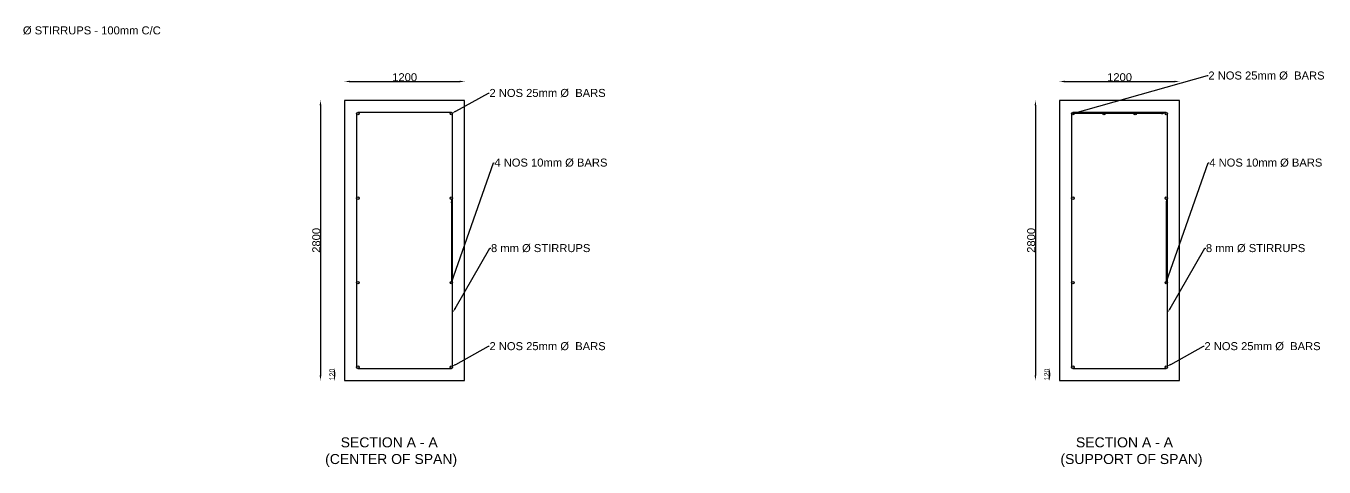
# Model space of a CAD drawing. Header units: millimetres. Extents: x 36927 to 74952, y 535 to 7838.
# Drawn here: x 61977 to 74952, y 1232 to 5641 of the extents above; entities that cross this region are included whole.
import ezdxf
from ezdxf import colors
from ezdxf.entities.mleader import LeaderData, LeaderLine
from ezdxf.math import Vec2, Vec3

# ---------------------------------------------------------------- set-up
doc = ezdxf.new("R2010")
doc.units = ezdxf.units.MM
doc.header["$LTSCALE"] = 50
doc.styles.get("Standard").update_dxf_attribs({"font": 'arial.ttf'})
doc.dimstyles.new('ISO-25', dxfattribs={"dimtxt": 2.5, "dimasz": 2.5, "dimexe": 1.25, "dimexo": 0.625, "dimtad": 1, "dimtxsty": 'Standard', "dimcen": 2.5, "dimadec": 0, "dimazin": 0, "dimtfac": 1, "dimtmove": 0, "dimatfit": 3, "dimfxl": 1, "dimarcsym": 0})

# ---------------------------------------------------------------- blocks, each defined once
blk = doc.blocks.new('*D39')
at = {"color": 0, "lineweight": -2, "transparency": 16777216}
for p, q in [((65162, 5087), (65162, 5087)), ((65212, 5086), (66312, 5086)), ((66362, 5087), (66362, 5087))]:
    blk.add_line(p, q, dxfattribs=at)
at = {"color": 0, "transparency": 16777216}
for points in [[(65212, 5094), (65212, 5078), (65162, 5086)], [(66312, 5094), (66312, 5078), (66362, 5086)]]:
    blk.add_solid(points, dxfattribs=at)
at = {"layer": 'Defpoints', "color": 0, "transparency": 16777216}
for p in [(65162, 5086), (66362, 5086), (66362, 5086)]:
    blk.add_point(p, dxfattribs=at)
at = {"color": 0, "transparency": 16777216, "insert": (65762, 5128), "char_height": 80, "attachment_point": 5}
blk.add_mtext('1200', dxfattribs=at)
blk = doc.blocks.new('*D40')
at = {"color": 0, "lineweight": -2, "transparency": 16777216}
for p, q in [((64921, 4898), (64922, 4898)), ((64921, 4848), (64921, 2148)), ((64921, 2098), (64922, 2098))]:
    blk.add_line(p, q, dxfattribs=at)
at = {"color": 0, "transparency": 16777216}
for points in [[(64912, 4848), (64929, 4848), (64921, 4898)], [(64912, 2148), (64929, 2148), (64921, 2098)]]:
    blk.add_solid(points, dxfattribs=at)
at = {"layer": 'Defpoints', "color": 0, "transparency": 16777216}
for p in [(64921, 4898), (64921, 2098), (64921, 2098)]:
    blk.add_point(p, dxfattribs=at)
at = {"color": 0, "transparency": 16777216, "insert": (64879, 3498), "char_height": 80, "attachment_point": 5, "rotation": 90}
blk.add_mtext('2800', dxfattribs=at)
blk = doc.blocks.new('*D41')
at = {"color": 0, "lineweight": -2, "transparency": 16777216}
for p, q in [((65062, 2218), (65062, 2218)), ((65061, 2168), (65061, 2148)), ((65062, 2098), (65062, 2098))]:
    blk.add_line(p, q, dxfattribs=at)
at = {"color": 0, "transparency": 16777216}
for points in [[(65053, 2168), (65070, 2168), (65061, 2218)], [(65053, 2148), (65070, 2148), (65061, 2098)]]:
    blk.add_solid(points, dxfattribs=at)
at = {"layer": 'Defpoints', "color": 0, "transparency": 16777216}
for p in [(65061, 2218), (65061, 2098), (65061, 2098)]:
    blk.add_point(p, dxfattribs=at)
at = {"color": 0, "transparency": 16777216, "insert": (65035, 2158), "char_height": 50, "attachment_point": 5, "rotation": 90}
blk.add_mtext('120', dxfattribs=at)
blk = doc.blocks.new('*D36')
at = {"color": 0, "lineweight": -2, "transparency": 16777216}
for p, q in [((72308, 5087), (72308, 5087)), ((72358, 5086), (73458, 5086)), ((73508, 5087), (73508, 5087))]:
    blk.add_line(p, q, dxfattribs=at)
at = {"color": 0, "transparency": 16777216}
for points in [[(72358, 5094), (72358, 5078), (72308, 5086)], [(73458, 5094), (73458, 5078), (73508, 5086)]]:
    blk.add_solid(points, dxfattribs=at)
at = {"layer": 'Defpoints', "color": 0, "transparency": 16777216}
for p in [(72308, 5086), (73508, 5086), (73508, 5086)]:
    blk.add_point(p, dxfattribs=at)
at = {"color": 0, "transparency": 16777216, "insert": (72908, 5128), "char_height": 80, "attachment_point": 5}
blk.add_mtext('1200', dxfattribs=at)
blk = doc.blocks.new('*D37')
at = {"color": 0, "lineweight": -2, "transparency": 16777216}
for p, q in [((72067, 4848), (72067, 2148)), ((72068, 4898), (72068, 4898)), ((72068, 2098), (72068, 2098))]:
    blk.add_line(p, q, dxfattribs=at)
at = {"color": 0, "transparency": 16777216}
for points in [[(72059, 4848), (72075, 4848), (72067, 4898)], [(72059, 2148), (72075, 2148), (72067, 2098)]]:
    blk.add_solid(points, dxfattribs=at)
at = {"layer": 'Defpoints', "color": 0, "transparency": 16777216}
for p in [(72067, 4898), (72067, 2098), (72067, 2098)]:
    blk.add_point(p, dxfattribs=at)
at = {"color": 0, "transparency": 16777216, "insert": (72025, 3498), "char_height": 80, "attachment_point": 5, "rotation": 90}
blk.add_mtext('2800', dxfattribs=at)
blk = doc.blocks.new('*D38')
at = {"color": 0, "lineweight": -2, "transparency": 16777216}
for p, q in [((72208, 2218), (72209, 2218)), ((72207, 2168), (72207, 2148)), ((72208, 2098), (72209, 2098))]:
    blk.add_line(p, q, dxfattribs=at)
at = {"color": 0, "transparency": 16777216}
for points in [[(72199, 2168), (72216, 2168), (72207, 2218)], [(72199, 2148), (72216, 2148), (72207, 2098)]]:
    blk.add_solid(points, dxfattribs=at)
at = {"layer": 'Defpoints', "color": 0, "transparency": 16777216}
for p in [(72207, 2218), (72207, 2098), (72207, 2098)]:
    blk.add_point(p, dxfattribs=at)
at = {"color": 0, "transparency": 16777216, "insert": (72181, 2158), "char_height": 50, "attachment_point": 5, "rotation": 90}
blk.add_mtext('120', dxfattribs=at)

msp = doc.modelspace()

# ---------------------------------------------------------------- hatches: boundary and pattern name
h = msp.add_hatch(color=256)
h.dxf.hatch_style = 1
h.paths.add_polyline_path([(65281.818, 4765.078, 1), (65306.818, 4765.078, 1)])
h.paths.add_polyline_path([(66241.818, 4765.078, 1), (66216.818, 4765.078, 1)])
h.paths.add_polyline_path([(65306.818, 3920.078, 1), (65281.818, 3920.078, 1)])
h.paths.add_polyline_path([(66216.818, 3920.078, 1), (66241.818, 3920.078, 1)])
h.paths.add_polyline_path([(65306.818, 3075.078, 1), (65281.818, 3075.078, 1)])
h.paths.add_polyline_path([(66241.818, 3075.078, 1), (66216.818, 3075.078, 1)])
h.paths.add_polyline_path([(65281.818, 2230.078, 1), (65306.818, 2230.078, 1)])
h.paths.add_polyline_path([(66241.818, 2230.078, 1), (66216.818, 2230.078, 1)])
h = msp.add_hatch(color=256)
h.dxf.hatch_style = 1
h.paths.add_polyline_path([(72427.998, 4765.078, 1), (72452.998, 4765.078, 1)])
h.paths.add_polyline_path([(73387.998, 4765.078, 1), (73362.998, 4765.078, 1)])
h.paths.add_polyline_path([(72452.998, 3920.078, 1), (72427.998, 3920.078, 1)])
h.paths.add_polyline_path([(73362.998, 3920.078, 1), (73387.998, 3920.078, 1)])
h.paths.add_polyline_path([(72452.998, 3075.078, 1), (72427.998, 3075.078, 1)])
h.paths.add_polyline_path([(73387.998, 3075.078, 1), (73362.998, 3075.078, 1)])
h.paths.add_polyline_path([(72427.998, 2230.078, 1), (72452.998, 2230.078, 1)])
h.paths.add_polyline_path([(73387.998, 2230.078, 1), (73362.998, 2230.078, 1)])
h = msp.add_hatch(color=256)
h.dxf.hatch_style = 1
h.paths.add_polyline_path([(72739.598, 4765.078, 1), (72764.598, 4765.078, 1)])
h.paths.add_polyline_path([(73076.198, 4765.078, 1), (73051.198, 4765.078, 1)])

# ---------------------------------------------------------------- linework, layer by layer
for p, q in [((66361.818, 4897.578), (65161.818, 4897.578)), ((65161.818, 4897.578), (65161.818, 2097.578)), ((66361.818, 2097.578), (66361.818, 4897.578)), ((73507.998, 4897.578), (72307.998, 4897.578)), ((72307.998, 4897.578), (72307.998, 2097.578)), ((73507.998, 2097.578), (73507.998, 4897.578)), ((65281.818, 4765.078), (65281.818, 2230.078)), ((66229.318, 4777.578), (65294.318, 4777.578)), ((66241.818, 2230.078), (66241.818, 4765.078)), ((72427.998, 4765.078), (72427.998, 2230.078)), ((73375.498, 4777.578), (72440.498, 4777.578)), ((72440.498, 4765.078), (72452.998, 4765.078)), ((73387.998, 2230.078), (73387.998, 4765.078)), ((65294.318, 2217.578), (66229.318, 2217.578)), ((72440.498, 2217.578), (73375.498, 2217.578)), ((65161.818, 2097.578), (66361.818, 2097.578)), ((72307.998, 2097.578), (73507.998, 2097.578))]:
    msp.add_line(p, q)
for centre in [(65294.318, 4765.078), (66229.318, 4765.078), (72440.498, 4765.078), (72752.098, 4765.078), (73063.698, 4765.078), (73375.498, 4765.078), (65294.318, 3920.078), (66229.318, 3920.078), (72440.498, 3920.078), (73375.498, 3920.078), (65294.318, 3075.078), (66229.318, 3075.078), (72440.498, 3075.078), (73375.498, 3075.078), (65294.318, 2230.078), (66229.318, 2230.078), (72440.498, 2230.078), (73375.498, 2230.078)]:
    msp.add_circle(centre, 12.5)

# ---------------------------------------------------------------- texts
at = {"char_height": 100, "attachment_point": 1}
for s, insert in [('    SECTION A - A\\P(CENTER OF SPAN) ', (64967.3, 1528.897)), ('    SECTION A - A\\P(SUPPORT OF SPAN) ', (72316.721, 1528.897))]:
    msp.add_mtext_dynamic_manual_height_columns(s, width=1704.70449, gutter_width=12.5, heights=[0], dxfattribs=dict(at, insert=insert))

# ---------------------------------------------------------------- dimensions: what is measured, and where the dimension line sits
for base, p1, p2, picture, middle in [((66361.818, 5086.164), (65161.818, 5086.164), (66361.818, 5086.164), '*D39', (65761.818, 5127.635)), ((73507.998, 5086.164), (72307.998, 5086.164), (73507.998, 5086.164), '*D36', (72907.998, 5127.635))]:
    dim = msp.add_linear_dim(base=base, p1=p1, p2=p2, dimstyle='ISO-25', override={"dimtxt": 80, "dimasz": 50})
    dim.commit()
    dim.dimension.update_dxf_attribs({"geometry": picture, "text_midpoint": middle})
for base, p1, p2, override, picture, middle in [((64920.782, 2097.578), (64920.782, 4897.578), (64920.782, 2097.578), {"dimtxt": 80, "dimasz": 50}, '*D40', (64879.311, 3497.578)), ((72066.962, 2097.578), (72066.962, 4897.578), (72066.962, 2097.578), {"dimtxt": 80, "dimasz": 50}, '*D37', (72025.491, 3497.578)), ((65061.215, 2097.578), (65061.215, 2217.578), (65061.215, 2097.578), {"dimtxt": 50, "dimasz": 50}, '*D41', (65035.061, 2157.578)), ((72207.395, 2097.578), (72207.395, 2217.578), (72207.395, 2097.578), {"dimtxt": 50, "dimasz": 50}, '*D38', (72181.242, 2157.578))]:
    dim = msp.add_linear_dim(base=base, p1=p1, p2=p2, angle=90, dimstyle='ISO-25', override=override)
    dim.commit()
    dim.dimension.update_dxf_attribs({"geometry": picture, "text_midpoint": middle})

# ---------------------------------------------------------------- leaders
ml = msp.add_multileader_mtext('Standard')
ml.set_content('8mm %%C STIRRUPS - 100mm C/C', color=256)
ml.set_leader_properties()
ml.build(insert=Vec2(0, 0))
ml.multileader.update_dxf_attribs({"arrow_head_size": 60})
ctx = ml.context
ctx.base_point, ctx.char_height, ctx.arrow_head_size, ctx.plane_origin = Vec3(61664.771, 5595.164), 80, 60, Vec3(60376.657, 4570.162)
notes = []
notes.append((ctx, [(0, (1, 1, 0), (61656.771, 5595.164), (1, 0), 8, [(0, [(60376.657, 4570.162)], 0, [])])]))
ctx.mtext.insert, ctx.mtext.flow_direction = Vec3(61666.771, 5636.774), 5
ml = msp.add_multileader_mtext('Standard')
ml.set_content('2 NOS 25mm %%C  BARS', color=256)
ml.set_leader_properties()
ml.build(insert=Vec2(0, 0))
ml.multileader.update_dxf_attribs({"arrow_head_size": 50})
ctx = ml.context
ctx.base_point, ctx.char_height, ctx.arrow_head_size, ctx.plane_origin = Vec3(73793.817, 5144.257), 80, 50, Vec3(73375.498, 4765.078)
notes.append((ctx, [(0, (1, 1, 0), (73785.817, 5144.257), (1, 0), 8, [(3, [(73375.498, 4765.078), (73063.698, 4765.078), (72752.098, 4765.078), (72440.498, 4765.078)], 0, [])])]))
ctx.mtext.insert, ctx.mtext.flow_direction = Vec3(73795.817, 5185.866), 5
ml = msp.add_multileader_mtext('Standard')
ml.set_content('2 NOS 25mm %%C  BARS', color=256)
ml.set_leader_properties()
ml.build(insert=Vec2(0, 0))
ml.multileader.update_dxf_attribs({"arrow_head_size": 50})
ctx = ml.context
ctx.base_point, ctx.char_height, ctx.arrow_head_size, ctx.plane_origin = Vec3(66608.108, 4970.016), 80, 50, Vec3(66229.318, 4765.078)
notes.append((ctx, [(0, (1, 1, 0), (66600.108, 4970.016), (1, 0), 8, [(0, [(66229.318, 4765.078)], 0, [])])]))
ctx.mtext.insert, ctx.mtext.flow_direction = Vec3(66610.108, 5011.626), 5
ml = msp.add_multileader_mtext('Standard')
ml.set_content('4 NOS 10mm %%C BARS', color=256)
ml.set_leader_properties()
ml.build(insert=Vec2(0, 0))
ml.multileader.update_dxf_attribs({"arrow_head_size": 50})
ctx = ml.context
ctx.base_point, ctx.char_height, ctx.arrow_head_size, ctx.plane_origin = Vec3(66656.746, 4273.859), 80, 50, Vec3(66229.318, 3920.078)
notes.append((ctx, [(0, (1, 1, 0), (66648.746, 4273.859), (1, 0), 8, [(1, [(66229.318, 3920.078), (66229.318, 3075.078)], 0, [])])]))
ctx.mtext.insert, ctx.mtext.flow_direction = Vec3(66658.746, 4315.469), 5
ml = msp.add_multileader_mtext('Standard')
ml.set_content('4 NOS 10mm %%C BARS', color=256)
ml.set_leader_properties()
ml.build(insert=Vec2(0, 0))
ml.multileader.update_dxf_attribs({"arrow_head_size": 50})
ctx = ml.context
ctx.base_point, ctx.char_height, ctx.arrow_head_size, ctx.plane_origin = Vec3(73802.927, 4273.859), 80, 50, Vec3(73375.498, 3920.078)
notes.append((ctx, [(0, (1, 1, 0), (73794.927, 4273.859), (1, 0), 8, [(1, [(73375.498, 3920.078), (73375.498, 3075.078)], 0, [])])]))
ctx.mtext.insert, ctx.mtext.flow_direction = Vec3(73804.927, 4315.469), 5
ml = msp.add_multileader_mtext('Standard')
ml.set_content('8 mm %%C STIRRUPS', color=256)
ml.set_leader_properties()
ml.build(insert=Vec2(0, 0))
ml.multileader.update_dxf_attribs({"arrow_head_size": 50})
ctx = ml.context
ctx.base_point, ctx.char_height, ctx.arrow_head_size, ctx.plane_origin = Vec3(66623.112, 3418.994), 80, 50, Vec3(66241.818, 2774.644)
notes.append((ctx, [(0, (1, 1, 0), (66615.112, 3418.994), (1, 0), 8, [(0, [(66241.818, 2774.644)], 0, [])])]))
ctx.mtext.insert, ctx.mtext.flow_direction = Vec3(66625.112, 3460.603), 5
ml = msp.add_multileader_mtext('Standard')
ml.set_content('8 mm %%C STIRRUPS', color=256)
ml.set_leader_properties()
ml.build(insert=Vec2(0, 0))
ml.multileader.update_dxf_attribs({"arrow_head_size": 50})
ctx = ml.context
ctx.base_point, ctx.char_height, ctx.arrow_head_size, ctx.plane_origin = Vec3(73769.293, 3418.994), 80, 50, Vec3(73387.998, 2774.644)
notes.append((ctx, [(0, (1, 1, 0), (73761.293, 3418.994), (1, 0), 8, [(0, [(73387.998, 2774.644)], 0, [])])]))
ctx.mtext.insert, ctx.mtext.flow_direction = Vec3(73771.293, 3460.603), 5
ml = msp.add_multileader_mtext('Standard')
ml.set_content('2 NOS 25mm %%C  BARS', color=256)
ml.set_leader_properties()
ml.build(insert=Vec2(0, 0))
ml.multileader.update_dxf_attribs({"arrow_head_size": 50})
ctx = ml.context
ctx.base_point, ctx.char_height, ctx.arrow_head_size, ctx.plane_origin = Vec3(66608.108, 2438.873), 80, 50, Vec3(66229.318, 2233.935)
notes.append((ctx, [(0, (1, 1, 0), (66600.108, 2438.873), (1, 0), 8, [(0, [(66229.318, 2233.935)], 0, [])])]))
ctx.mtext.insert, ctx.mtext.flow_direction = Vec3(66610.108, 2480.482), 5
ml = msp.add_multileader_mtext('Standard')
ml.set_content('2 NOS 25mm %%C  BARS', color=256)
ml.set_leader_properties()
ml.build(insert=Vec2(0, 0))
ml.multileader.update_dxf_attribs({"arrow_head_size": 50})
ctx = ml.context
ctx.base_point, ctx.char_height, ctx.arrow_head_size, ctx.plane_origin = Vec3(73754.288, 2438.873), 80, 50, Vec3(73375.498, 2233.935)
notes.append((ctx, [(0, (1, 1, 0), (73746.288, 2438.873), (1, 0), 8, [(0, [(73375.498, 2233.935)], 0, [])])]))
ctx.mtext.insert, ctx.mtext.flow_direction = Vec3(73756.288, 2480.482), 5
for ctx, leaders in notes:
    for number, flags, end, landing, length, lines in leaders:
        leader = LeaderData()
        leader.index, (leader.has_last_leader_line, leader.has_dogleg_vector, leader.attachment_direction) = number, flags
        leader.last_leader_point, leader.dogleg_vector, leader.dogleg_length = Vec3(end), Vec3(landing), length
        for number, points, colour, breaks in lines:
            line = LeaderLine()
            line.index, line.vertices, line.color, line.breaks = number, Vec3.list(points), colors.encode_raw_color(colour), breaks
            leader.lines.append(line)
        ctx.leaders.append(leader)

doc.saveas('drawing.dxf')
